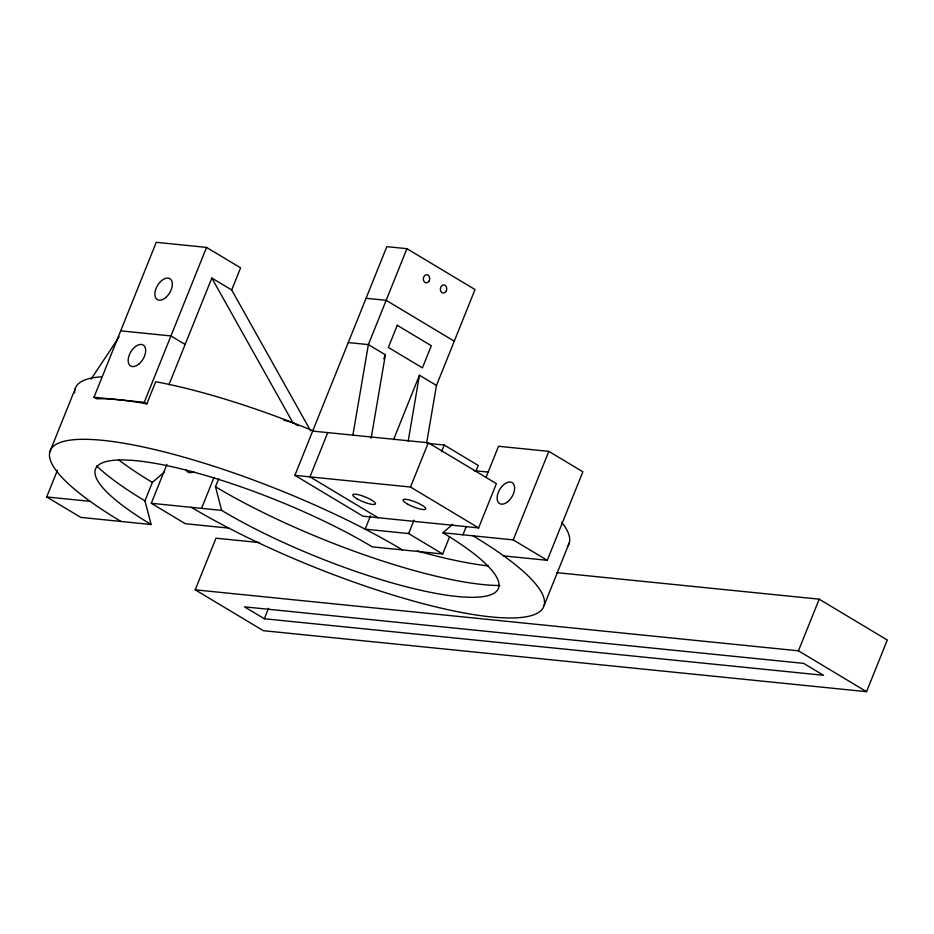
<?xml version="1.0" encoding="UTF-8"?>
<svg xmlns="http://www.w3.org/2000/svg" width="934" height="934" viewBox="0 0 934 934"><rect width="100%" height="100%" fill="white"/><g stroke="black" fill="none" stroke-linecap="round" stroke-linejoin="round"><path stroke-width="1.4" d="M352.889 435.151L368.37 344.599L406.92 248.689L475.021 289.552L436.47 385.45L426.64 442.949M371.148 438.174L385.392 354.803L368.37 344.599L348.265 342.556M408.146 441.362L419.448 375.234L436.47 385.45M49.829 451.846L75.047 389.139M449.686 536.548L442.681 553.979L372.304 546.869A179.095 38.457 21.9 0 0 136.866 460.789A179.095 38.457 21.9 0 0 151.121 524.511L80.756 517.389L46.7 496.958L57.488 470.141M312.75 430.644A227.931 48.942 21.9 0 0 155.709 381.726L146.813 403.862A227.931 48.942 21.9 0 0 96.541 398.771L93.995 397.242L156.27 242.326L206.531 247.405L240.587 267.836L231.69 289.972L310.578 430.737M93.995 397.242L144.256 402.321L206.531 247.405M168.961 384.68L211.831 278.052L231.69 289.972M151.121 524.511L144.945 500.846L152.359 482.411L164.349 472.102M228.83 528.119L185.341 523.717L151.296 503.286L166.929 464.396M201.557 508.376L213.898 477.694M452.651 524.336L442.844 532.765A179.095 38.457 21.9 0 1 457.111 596.487A179.095 38.457 21.9 0 1 221.662 510.408L215.485 486.754L218.731 478.687M556.746 572.647L819.2 599.173L887.3 640.035L866.542 691.674L263.33 630.684L195.218 589.833L215.987 538.194L259.489 542.584M312.68 431.088L428.297 442.774L496.398 483.625L478.605 527.897L362.987 516.198L294.887 475.348L386.816 246.658L406.92 248.689M327.764 432.605L309.96 476.865L378.072 517.728M264.334 618.752L823.566 675.294L803.707 663.385L244.475 606.843L264.334 618.752L268.525 608.338M383.781 358.831L385.392 354.803M393.564 439.622L419.448 375.234M370.506 515.813L365.147 529.158L408.625 533.559L442.681 553.979M294.887 475.348L410.505 487.034L428.297 442.774M408.625 533.559L414.019 520.145M441.525 451.741L444.222 445.028L478.266 465.459L476.106 470.829M462.949 534.797L466.171 526.799M486.019 477.437L498.534 446.277L548.807 451.356L582.863 471.787L547.266 560.307L503.788 555.917M442.844 532.765L513.221 539.887L548.807 451.356M544.137 605.43L569.343 542.724M195.218 589.833L798.442 650.811L819.2 599.173M91.1 379.076L119.132 336.87M366.058 298.296L386.162 300.328L454.263 341.19M120.684 330.846L170.945 335.936L185.13 344.448M428.414 443.44L444.222 445.028M473.795 470.643L488.155 472.102M151.296 503.286L221.662 510.408M46.7 496.958L90.189 501.36M283.784 420.172L292.844 422.623L298.074 425.764M292.202 422.448L293.206 422.845M798.442 650.811L866.542 691.674M513.221 539.887L547.266 560.307M410.505 487.034L478.605 527.897M144.256 402.321L146.813 403.862M211.831 278.052L292.844 422.623M473.001 535.824A227.931 48.942 21.9 0 1 491.156 616.919A227.931 48.942 21.9 0 1 191.505 507.36M193.735 471.752A12.212 7.11 -59 0 1 186.006 469.685M499.818 585.513A203.519 43.7 21.9 0 1 215.485 486.754M488.459 565.922A203.519 43.7 21.9 0 1 417.276 550.908M561.661 522.246A227.931 48.942 21.9 0 1 567.393 546.577M74.662 392.864A227.931 48.942 21.9 0 1 101.105 376.846M120.965 521.452A227.931 48.942 21.9 0 1 102.81 440.358A227.931 48.942 21.9 0 1 402.461 549.916M144.945 500.846A203.519 43.7 21.9 0 1 96.599 465.926M152.359 482.411A203.519 43.7 21.9 0 1 118.887 460.03M397.254 325.301L388.357 347.436L422.413 367.856L431.31 345.732L397.254 325.301M507.921 501.57A12.212 7.11 -59 0 0 512.229 482.656A12.212 7.11 -59 0 0 497.483 495.02A12.212 7.11 -59 0 0 507.921 501.57M428.928 281.309A4.075 3.187 -84.2 0 0 427.177 274.759A4.075 3.187 -84.2 0 0 423.487 280.235A4.075 3.187 -84.2 0 0 428.928 281.309M445.95 291.525A4.075 3.187 -84.2 0 0 444.199 284.963A4.075 3.187 -84.2 0 0 440.521 290.451A4.075 3.187 -84.2 0 0 445.95 291.525M357.068 498.849A12.212 2.627 21.9 0 0 375.375 504.021A12.212 2.627 21.9 0 0 359.929 495.113A12.212 2.627 21.9 0 0 357.068 498.849M407.329 503.94A12.212 2.627 21.9 0 0 425.647 509.1A12.212 2.627 21.9 0 0 410.201 500.204A12.212 2.627 21.9 0 0 407.329 503.94M165.645 297.619A12.212 7.11 -59 0 0 169.953 278.706A12.212 7.11 -59 0 0 155.219 291.069A12.212 7.11 -59 0 0 165.645 297.619M138.956 364.003A12.212 7.11 -59 0 0 143.264 345.09A12.212 7.11 -59 0 0 128.518 357.465A12.212 7.11 -59 0 0 138.956 364.003"/></g></svg>
